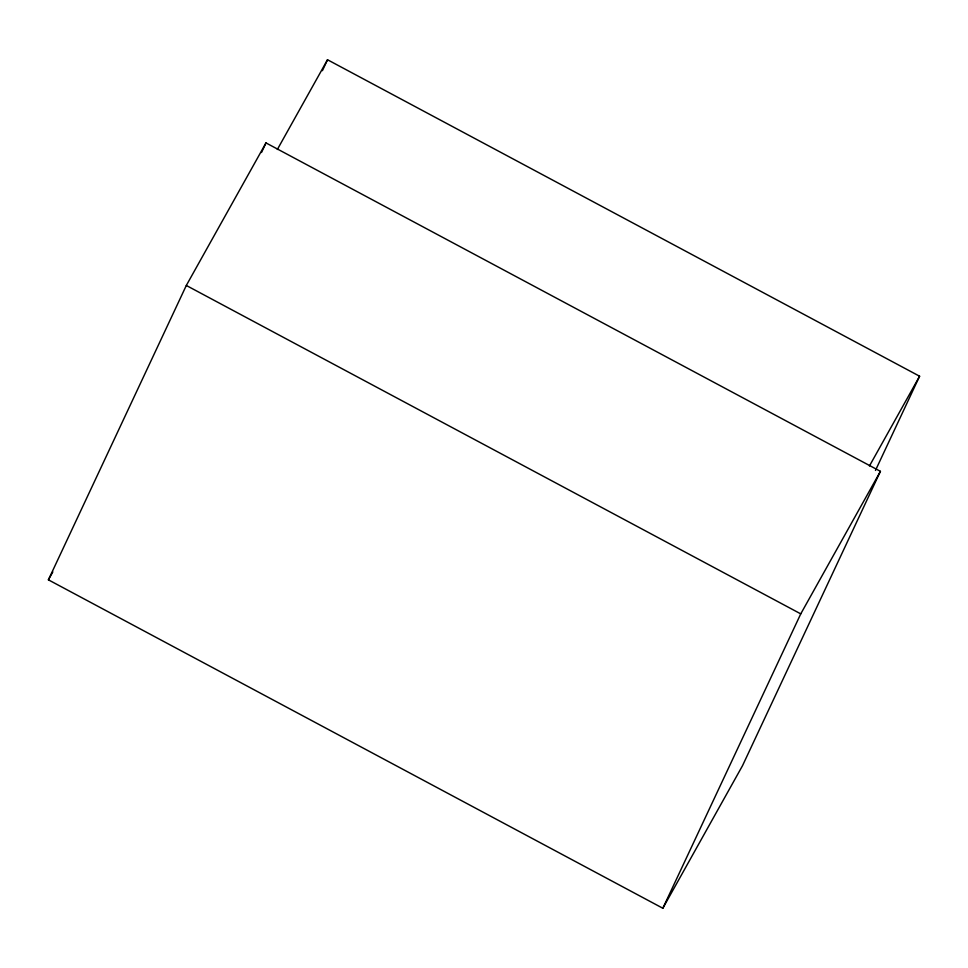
<?xml version="1.0" encoding="UTF-8"?>
<svg xmlns="http://www.w3.org/2000/svg" width="968" height="968" viewBox="0 0 968 968"><rect width="100%" height="100%" fill="white"/><g stroke="black" fill="none" stroke-linecap="round" stroke-linejoin="round"><path stroke-width="1.45" d="M48.4 579.832L186.316 285.463L265.982 142.913L880.42 471.331L742.504 765.712L662.838 908.25L48.4 579.832L52.829 571.919M261.493 152.508L265.982 142.913M322.392 70.676L327.511 59.75L919.6 376.225L875.471 470.424M662.838 908.25L800.754 613.869L880.42 471.331M277.344 149.495L327.511 59.75M869.445 465.971L919.6 376.225M186.316 285.463L800.754 613.869"/></g></svg>
